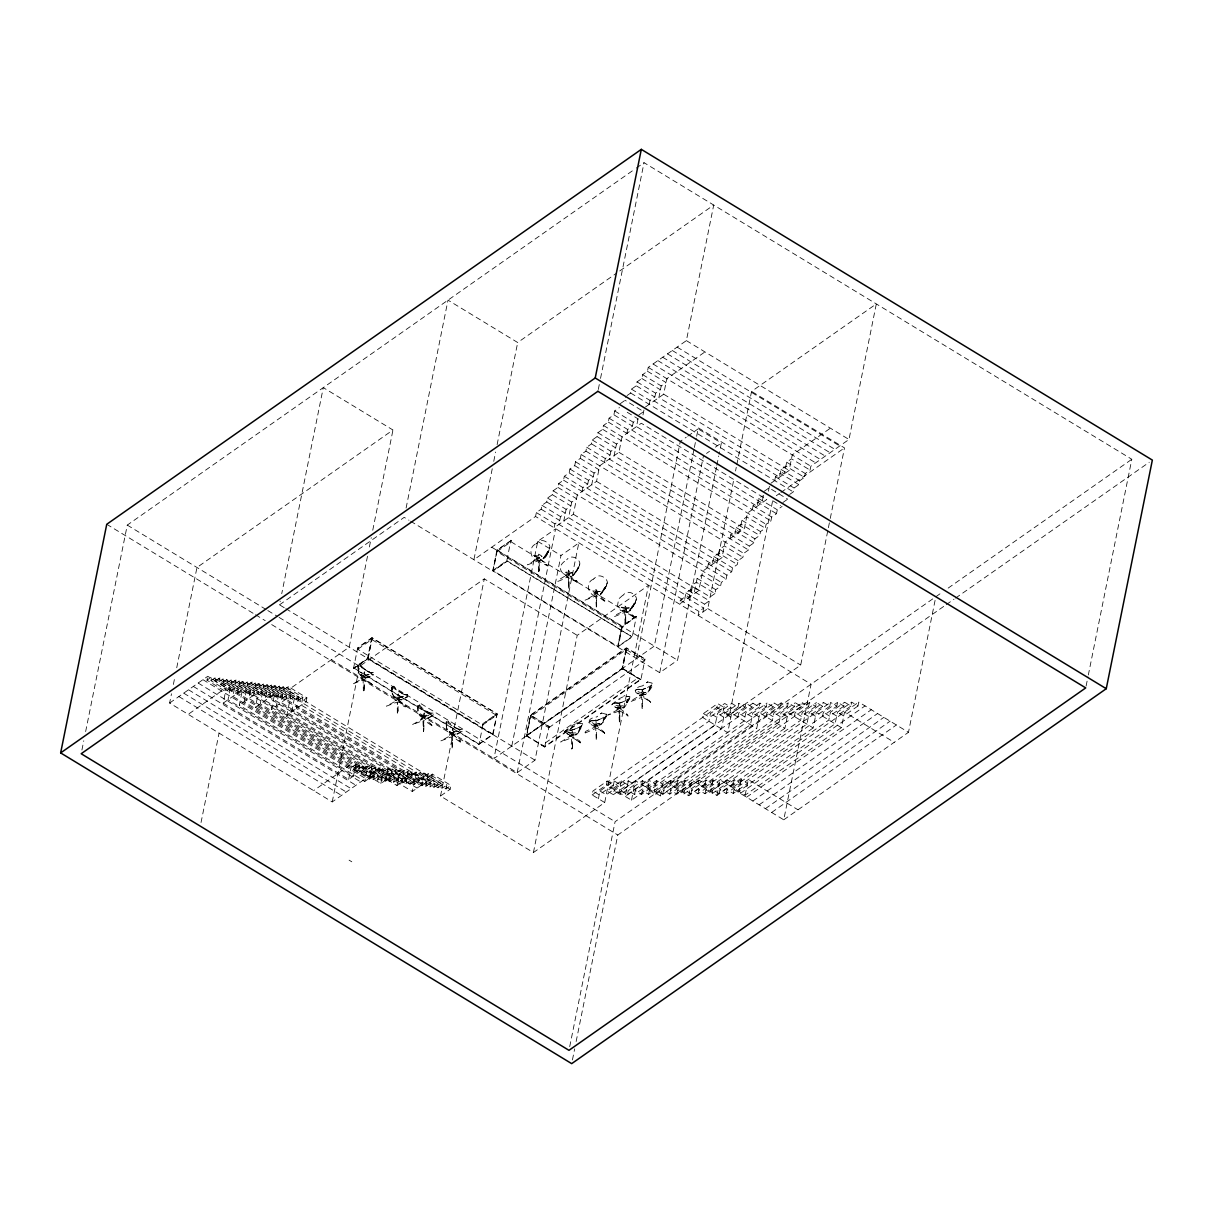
<?xml version="1.0" encoding="UTF-8"?>
<svg xmlns="http://www.w3.org/2000/svg" width="1213" height="1213" viewBox="0 0 1213 1213"><rect width="100%" height="100%" fill="white"/><g stroke="black" fill="none" stroke-linecap="round" stroke-linejoin="round"><path stroke-width="0.75" stroke-dasharray="5 3.75" d="M371.769 684.42C374.605 685.527 363.354 678.507 364.127 676.505M632.185 615.992L633.868 617.675M358.047 667.317C356.774 661.782 368.267 672.684 368.07 671.32M395.302 697.809L392.436 694.079L391.875 687.21L392.011 689.409M446.323 724.191L446.778 722.311M575.72 732.91L572.87 732.97L571.52 729.377M599.935 723.555L595.992 724.222L596.644 725.359L597.312 724.237L597.054 725.601L592.005 722.554L596.235 723.418L595.871 719.825L597.145 723.403L599.95 723.524M623.133 705.799L620.283 705.921L619.024 702.342L619.403 705.966L615.173 705.193L620.237 708.089L620.237 707.058L623.118 705.996M642.253 694.549C642.511 696.019 626.939 688.62 641.207 689.591A4.958 4.443 63.6 0 0 641.753 689.575C641.101 685.512 644.846 697.157 638.038 691.258M572.627 572.581L569.473 572.233L568.639 570.11M600.541 730.378L596.614 728.027L596.402 739.475M619.737 710.53L619.707 721.75M647.484 687.498L652.109 684.769L647.712 692.547L645.195 694.336L643.011 694.17L642.845 695.686L650.881 702.175L642.556 696.914L642.465 708.225M539.239 560.209L539.224 570.944M596.66 595.492L596.614 606.545M596.083 720.386L595.962 720.598A4.958 4.443 63.6 0 1 595.234 720.704M358.184 665.937L357.911 665.118L358.093 670.349C358.699 676.384 365.78 680.205 370.435 676.263C374.392 674.883 362.323 679.538 364.461 676.49M391.86 687.68L391.981 688.832M446.369 727.012L446.202 721.978L446.475 722.812M572.415 748.148L572.309 742.523L572.415 747.587M364.203 690.152L364.127 684.526M452.494 747.026L452.404 741.401M571.687 734.487C576.054 731.985 567.411 737.883 575.72 733.031M643.117 694.17L643.269 693.139L645.816 692.547M391.844 687.271L391.966 688.135L391.905 687.21M446.172 722.038L446.278 722.918L446.293 722.099M626.348 610.291L626.333 608.426L629.168 608.016M452.767 734.562L460.303 740.43L460.424 742.129M604.681 733.607C605.56 731.833 594.415 725.344 596.781 724.828M643.042 693.957L641.601 693.017L643.299 693.23L642.39 694.245L641.995 693.048L638.023 691.622M365.098 677.021L365.037 675.838L369.237 674.671M399.411 699.022L399.001 697.915L395.165 696.899L397.788 697.02L398.152 694.154M538.557 554.432C537.586 553.007 543.424 557.161 541.938 556.509C533.811 557.662 548.261 563.545 547.457 565.849M569.685 574.871C568.457 577.161 580.269 581.254 576.797 582.392M567.775 732.227L572.688 734.669M567.82 731.909L571.99 732.879L571.368 729.407M420.835 715.367L424.08 717.08M449.462 731.606L453.677 733.986M420.881 715.276L423.292 715.731L424.262 712.744M600.086 591.428L596.311 592.08L597.114 593.9M629.198 607.834L626.56 607.819L624.968 605.969M452.98 728.877L452.889 730.332C452.494 724.51 453.056 735.154 449.523 731.515M539.163 560.512C530.733 561.437 527.367 547.245 535.979 543.864M604.256 588.548C601.405 592.49 599.374 596.25 603.756 589.761C607.531 583.286 602.634 594.173 599.086 595.765C590.488 599.086 583.028 583.605 593.4 579.162M622.997 595.174A4.958 1.274 -37.6 0 1 622.527 595.492L618.66 598.949L617.417 606.333L620.601 610.442L625.711 612.08L625.574 623.482M431.964 725.783C433.632 725.723 422.185 717.095 423.382 717.019C424.398 719.976 432.101 716.049 432.495 715.655M549.292 549.11C552.612 544.971 542.166 536.025 536.737 543.333M579.253 565.546C582.558 560.694 571.626 552.825 566.714 559.769M604.923 600.935C600.981 598.358 595.886 590.776 595.962 593.036M606.773 584.241C610.063 580.375 599.465 571.308 594.173 578.616M635.824 600.829C639.13 595.992 628.213 588.108 623.285 595.052M534.721 555.569C542.908 560.285 537.632 554.584 539.8 558.571M568.852 574.431C568.942 573.476 571.717 575.887 564.697 572.066M595.947 592.535L596.265 592.065M622.496 610.988C625.317 610.109 625.635 608.183 626.211 609.214M549.565 547.594L549.368 548.761M579.541 564.045L579.344 565.197M607 582.892L606.803 584.044M636.112 599.313L635.915 600.48M431.403 725.329L423.837 720.204L423.473 731.682L422.958 720.598L412.177 724.752L422.351 719.097L423.883 717.141M460.061 741.977L452.449 736.427L452.494 746.45M577.373 582.24C571.566 579.42 550.459 570.656 565.955 560.315A4.958 1.274 -37.6 0 0 566.426 559.89M604.62 601.269L596.614 595.659M628.031 715.988L626.196 714.427M569.716 736.215L570.504 736.427M571.899 748.967L572.415 748.178M585.136 732.849L585.894 731.227L596.19 726.496L593.703 725.753L593.339 726.921L594.249 726.011L595.568 727.466L595.901 725.116L597.069 725.389M596.235 739.445L595.735 728.422L585.621 732.834M616.735 709.469C622.921 708.968 615.067 706.694 617.083 709.529M639.645 695.549L640.722 695.777M639.342 695.868C648.819 693.108 631.639 698.354 631.321 701.721M361.413 678.628C364.946 677.961 361.095 677.172 360.943 678.476M364.203 690.182L363.369 690.864L363.112 679.871L352.528 684.071L362.702 678.476L363.642 675.717L364.158 676.839M395.544 700.583C398.971 699.643 394.21 700.204 395.059 700.583M420.82 719.233C423.398 719.112 422.397 717.383 420.956 719.157M536.662 559.163L536.859 558.359L537.359 559.223M538.36 571.505L539.224 570.974M566.638 575.599L566.471 574.462L568.745 575.28L568.139 576.251L566.153 575.841M568.533 588.169L568.291 577.206L567.335 577.054M594.097 594.446C599.131 594.431 593.551 591.55 593.809 594.218M622.542 610.927L623.406 610.078L624.695 611.534L624.938 610.457L615.021 615.279L614.112 616.735L624.68 612.383L625.044 622.33M625.12 623.437L625.726 622.982M580.648 742.947C580.663 739.066 571.55 738.99 572.809 735.002M397.667 713.047C395.559 690.273 402.716 710.181 406.431 706.33C398.182 702.115 397.834 697.111 397.637 699.006M449.598 735.427L449.765 734.092L452.04 734.911L451.433 735.882L449.75 735.154M453.222 734.032L451.933 732.576L457.544 731.5M625.044 622.33L625.044 623.497M572.202 734.82L560.709 742.038L571.293 737.883L571.687 748.982M596.887 725.313L596.083 725.329L596.72 724.798M618.903 711.106L608.122 715.003L618.281 709.438L619.055 707.634L620.95 708.271L623.998 707.012L628 699.992M364.628 676.884L361.671 675.959L358.866 672.806M363.642 676.733L364.143 676.141L361.171 674.701L363.627 675.11L364.173 672.078M397.333 712.941L397.273 702.054L386.492 706.148L396.666 700.553L397.879 698.4M423.094 717.459L423.868 717.869M452.1 747.936L451.585 736.837L440.819 740.885L451.009 735.351L452.085 733.213L453.116 733.82M538.39 571.55L538.314 560.77L527.549 564.818L538.936 557.889M538.89 557.116L538.708 557.904M569.64 573.931L569.443 574.143M596.296 607.076L595.75 596.053L584.969 600.208L595.143 594.552L597.221 592.005L596.766 593.475M595.977 592.672L597.084 592.641M625.468 609.608L625.59 608.577L626.287 610.321M625.878 609.745L625.302 608.911L625.878 609.912M539.618 558.617L539.664 557.783M574.719 729.256L571.55 730.181A4.958 4.443 63.6 0 1 570.989 730.256C568.518 728.588 562.241 731.818 566.259 732.94M642.026 708.392L641.707 697.323L631.2 701.372M81.923 750.028L83.773 740.809M85.638 731.591L127.274 525.093L634.763 169.168M169.623 703.04L207.757 676.293L370.359 775.168L332.226 801.914L169.623 703.04L171.488 693.76M173.368 684.466L174.869 677.051M176.734 667.756L196.961 567.472L392.967 430.009L323.28 387.629L281.734 593.688M206.968 680.19L211.79 676.809L230.364 688.105L225.557 691.486L206.968 680.19L207.757 676.293M211.001 680.69L215.808 677.324L234.397 688.62L229.591 692.001L211.001 680.69L211.79 676.809M215.035 681.206L219.841 677.84L238.415 689.136L233.609 692.502L215.035 681.206L215.808 677.324M219.053 681.721L223.874 678.34L386.462 777.215L381.655 780.581L219.053 681.721L219.841 677.84M223.086 682.237L227.892 678.855L246.482 690.152L241.66 693.533L223.086 682.237L223.874 678.34M227.104 682.752L231.926 679.371L250.5 690.667L245.693 694.048L227.104 682.752L227.892 678.855M223.207 703.146L242.448 689.651L239.31 705.193L364.749 781.46L367.888 765.919L348.647 779.413L223.207 703.146L226.346 687.604L188.212 714.336M201.04 822.505L219.068 733.107M231.137 683.253L235.944 679.886L254.533 691.183L249.726 694.564L231.137 683.253L231.926 679.371M230.364 688.105L228.014 699.765L353.453 776.032L355.803 764.372L374.392 775.683L373.604 779.565L355.015 768.269L359.836 764.887L378.411 776.184L377.637 780.08L359.048 768.784L363.855 765.403L363.081 769.285M533.417 852.542L577.206 635.354L648.485 585.363L604.696 802.551L533.417 852.542L440.501 796.046L450.114 789.299L450.902 785.418L432.328 774.106L431.54 778.003L412.299 791.498L235.17 683.768L235.944 679.886M234.397 688.62L232.835 696.398L358.26 772.666L359.836 764.887M239.188 684.284L244.01 680.902L262.584 692.214L257.778 695.58L239.188 684.284L239.977 680.402L417.105 788.116L420.244 772.575L438.818 783.871L438.045 787.768L419.455 776.456L424.262 773.09L442.851 784.386L438.045 787.768M237.642 693.017L238.415 689.136M243.222 684.799L248.028 681.418L266.617 692.714L261.811 696.095L243.222 684.799L244.01 680.902M247.255 685.315L252.061 681.933L270.635 693.23L265.829 696.611L247.255 685.315L248.028 681.418M246.482 690.152L244.131 701.811L369.556 778.094L371.906 766.434L390.495 777.73L389.707 781.612L371.133 770.316L375.939 766.934L394.528 778.246L393.74 782.127L375.151 770.831L379.972 767.45L398.546 778.746L397.773 782.643L402.58 779.262L401.791 783.143L383.217 771.847L388.024 768.481L406.613 779.777L405.824 783.659L387.235 772.363L392.057 768.981L410.631 780.293L409.842 784.174L391.268 772.878L396.075 769.497L414.664 780.793L413.876 784.69L251.273 685.815L252.061 681.933M250.5 690.667L248.938 698.445L374.377 774.713L375.939 766.934M255.306 686.331L260.113 682.964L278.702 694.261L273.88 697.627L255.306 686.331L256.079 682.449L418.682 781.308L413.876 784.69M253.744 695.064L254.533 691.183M259.324 686.846L264.146 683.465L282.72 694.776L277.913 698.142L259.324 686.846L260.113 682.964M255.427 707.24L274.669 693.745L271.53 709.287L396.969 785.554L400.108 770.012L380.867 783.507L255.427 707.24L258.566 691.698L239.31 705.193M284.236 607.713L279.49 604.817L280.233 601.102M263.357 687.362L268.164 683.98L286.753 695.276L281.932 698.658L263.357 687.362L264.146 683.465M262.584 692.214L260.234 703.874L385.673 780.141L388.024 768.481M411.404 775.441L267.376 687.877L268.164 683.98M266.617 692.714L265.041 700.492L390.48 776.76L392.057 768.981M271.409 688.378L276.215 685.011L294.804 696.307L289.998 699.689L271.409 688.378L272.197 684.496L416.211 772.059L412.299 791.498M269.862 697.126L270.635 693.23M275.442 688.893L280.248 685.527L298.838 696.823L294.016 700.189L275.442 688.893L276.215 685.011M279.46 689.409L284.282 686.027L302.856 697.339L298.049 700.705L279.46 689.409L280.248 685.527M278.702 694.261L276.337 705.921L401.776 782.188L404.126 770.528L422.715 781.824L417.909 785.205L399.32 773.894L404.126 770.528M283.493 689.924L288.3 686.543L306.889 697.839L302.082 701.22L283.493 689.924L284.282 686.027M282.72 694.776L281.158 702.539L406.598 778.807L408.159 771.043L426.733 782.34L425.96 786.221L407.371 774.925L412.177 771.559L430.767 782.855L429.933 786.964L411.359 775.668L412.177 771.559M450.114 789.299L287.526 690.44L288.3 686.543M285.965 699.173L286.753 695.276M291.666 711.849L294.804 696.307M298.838 696.823L296.488 708.483L421.912 784.75M302.856 697.339L301.294 705.102L426.733 781.369L428.295 773.606L446.884 784.902L445.307 792.68M306.889 697.839L306.101 701.736L286.859 715.23L290.771 695.792L271.53 709.287M367.509 556.236L349.177 647.196L287.526 690.44M369.389 546.957L371.254 537.662M372.755 530.248L392.967 430.009M497.118 714.139L483.138 723.949L478.999 744.418L353.574 668.151L357.699 647.681L371.678 637.871L497.118 714.139L492.994 734.608L478.862 744.357M357.774 649.273L371.754 639.463L496.496 715.306L482.501 725.116L357.774 649.273L358.047 647.894L372.3 637.902L497.042 713.744L492.569 734.729L367.842 658.886L354.181 668.166L478.923 744.009M332.226 801.914L359.564 666.331L484.29 578.859L577.206 635.354M371.678 637.871L367.554 658.341L353.574 668.151M367.842 658.886L372.027 638.083M353.923 668.363L368.176 658.356L372.3 637.902M348.647 779.413L351.77 763.872L313.636 790.618M406.097 508.05L448.006 300.142L517.693 342.521L616.477 273.243M355.803 764.372L350.997 767.753L369.571 779.049L370.359 775.168M379.184 771.332L379.972 767.45M380.867 783.507L383.99 767.965L364.749 781.46M381.655 780.581L382.444 776.699L377.637 780.08M371.906 766.434L367.099 769.8L385.689 781.096L386.462 777.215M395.286 773.394L396.075 769.497M408.159 771.043L403.353 774.41L421.927 785.706L424.262 773.09M492.251 468.749L473.904 559.709L535.555 516.465L536.343 512.583L541.15 509.202L541.938 505.321L546.745 501.955L547.533 498.058L552.34 494.692L553.128 490.795L557.935 487.429L558.723 483.547L563.529 480.166L564.318 476.284L569.124 472.903L569.913 469.022L574.719 465.64L575.508 461.759L580.314 458.378L581.103 454.496L585.909 451.13L586.698 447.233L591.504 443.867L592.293 439.97L597.099 436.604L597.888 432.707L602.694 429.341L603.483 425.46L608.289 422.079L609.078 418.197L613.884 414.816L614.673 410.934L619.479 407.553M493.752 461.319L495.617 452.04M497.118 444.625L517.693 342.521M420.244 772.575L415.422 775.956L434.011 787.252L434.754 783.598L416.165 772.287L411.359 775.668M440.501 796.046L484.29 578.859M636.37 616.477L622.39 626.287L618.266 646.741L492.827 570.474L496.951 550.02L511.295 540.422L511.007 541.786L497.027 551.597L621.769 627.439L636.37 616.477L632.246 636.931L617.842 646.878L622.042 626.075M716.489 467.141L677.551 660.206L659.736 672.699L492.903 570.883L497.027 550.414L511.295 540.422M497.3 550.232L493.1 571.035L507.095 561.225L492.903 570.883M492.827 570.474L506.807 560.664L510.946 540.21M482.501 725.116L482.789 723.736L497.042 713.744M511.78 746.056L555.569 528.868L537.753 541.362L493.949 758.55L622.572 668.803M541.15 509.202L559.739 520.513L554.932 523.88L554.144 527.776L573.385 514.267L577.312 494.843L596.553 481.349L599.692 465.792L618.933 452.297L622.057 436.756L641.313 423.261L766.737 499.529L747.496 513.023L744.357 528.565L725.116 542.059L721.993 557.616L702.736 571.111L698.824 590.534L679.583 604.044L680.357 600.147L685.178 596.781L703.752 608.077L698.946 611.443L698.157 615.34L707.786 608.592L734.032 478.422M546.745 501.955L565.334 513.251L560.527 516.617L558.95 524.395L684.39 600.662L685.952 592.884L690.773 589.518L709.347 600.814L704.541 604.195L702.979 611.959M552.34 494.692L570.929 505.988L566.122 509.354L563.772 521.014L689.196 597.296L691.546 585.636L696.368 582.255L714.942 593.551L715.731 589.67L720.537 586.288L721.326 582.407L726.132 579.026L726.921 575.144L731.727 571.778L732.516 567.881L737.322 564.515L738.111 560.618L742.917 557.252L743.705 553.371L748.512 549.989L749.3 546.108L754.107 542.727L754.895 538.845L759.702 535.464L760.49 531.582L765.297 528.201L766.085 524.319L770.892 520.953L771.68 517.056L776.487 513.69L777.275 509.794L782.082 506.428M517.178 772.681L560.982 555.493L578.798 542.984L535.009 760.187L517.178 772.681L331.361 659.69M557.935 487.429L576.524 498.725L571.717 502.106L568.579 517.648L694.018 593.915L697.141 578.374L701.963 574.992L720.537 586.288M544.955 746.829L526.366 735.533L530.49 715.064L626.181 647.954L645.028 659.068L626.803 647.985L530.566 715.473L526.442 735.927L544.682 747.011L640.904 679.538L645.028 659.068M572.566 572.809C565.228 574.598 546.062 588.002 567.366 577.039M526.639 736.079L530.839 715.276M598.297 389.449L600.147 380.245M600.526 378.395L644.027 162.678L1131.82 459.272L1088.334 674.989M582.119 491.462L582.907 487.581L587.714 484.199L569.124 472.903M568.639 574.128L568.579 573.052M574.719 465.64L593.309 476.936L588.502 480.318L586.925 488.096L712.365 564.363L713.926 556.585L718.748 553.219L737.322 564.515M580.314 458.378L598.904 469.689L594.097 473.055L591.732 484.715L717.171 560.982L719.521 549.322L724.343 545.956L742.917 557.252M544.682 747.011L549.08 726.375L530.49 715.064M644.77 659.25L644.482 660.63L626.257 649.546L530.566 716.656L548.792 727.739L549.08 726.375M604.499 462.426L605.287 458.529L610.094 455.163L591.504 443.867M597.099 436.604L615.688 447.9L610.882 451.281L609.305 459.045L734.744 535.312L736.306 527.549L741.128 524.168L759.702 535.464M620.268 403.671L625.074 400.29L625.863 396.408M602.694 429.341L621.283 440.637L616.477 444.019L614.112 455.679L739.551 531.946L741.901 520.286L746.723 516.905L765.297 528.201M627.06 395.559L630.669 393.042L631.457 389.146L636.264 385.779L637.052 381.883L641.859 378.517L642.647 374.635L647.454 371.254L648.242 367.372L686.376 340.626L713.714 205.058L618.024 272.167M626.878 433.375L627.652 429.493L632.473 426.112L613.884 414.816M570.459 736.397C573.613 737.64 568.973 733.365 569.337 736.518M627.227 412.268L638.068 418.864L633.247 422.23L631.685 430.009L757.124 506.276L758.686 498.498L762.295 495.965M638.068 418.864L636.491 426.627L761.931 502.895L763.508 495.131M642.981 414.922L644.437 407.704L663.693 394.21L666.816 378.668L704.95 351.922M580.178 742.705L576.266 739.93M649.258 404.338L650.032 400.442L654.853 397.076L636.264 385.779M641.859 378.517L660.448 389.813L655.626 393.194L654.065 400.957L779.504 477.225L781.066 469.461L785.872 466.08L804.462 477.376L805.25 473.495L810.057 470.113L810.845 466.232L848.979 439.485L876.317 303.917L751.575 391.405L736.64 465.458M647.454 371.254L666.043 382.55L661.221 385.931L658.871 397.591L784.311 473.858L786.661 462.198L791.467 458.817L810.057 470.113M626.181 609.563C624.862 613.657 634.414 613.384 633.959 617.599M604.696 802.551L592.141 794.924L592.93 791.043L607.182 781.036L613.46 784.856L599.207 794.849L592.93 791.043M526.366 735.533L622.057 668.424L626.181 647.954M626.53 648.167L622.33 668.97L640.282 679.507L544.607 746.617L541.877 745.343L637.568 678.234M526.442 735.927L622.648 668.454L626.803 647.985M598.418 798.745L599.98 790.967L614.248 780.975L620.51 784.781L606.257 794.773L599.98 790.967M607.182 781.036L606.409 784.932L631.488 800.186L744.176 720.886L745.737 713.123L759.99 703.115L766.267 706.936L767.056 703.04L773.318 706.861L774.106 702.979L780.384 706.785L781.157 702.903L787.434 706.709L788.223 702.827L794.485 706.648L795.273 702.752L801.55 706.572L802.324 702.676L808.601 706.497L809.389 702.615L815.652 706.421L816.44 702.539L822.717 706.345L823.491 702.463L829.768 706.269L830.556 702.388L836.818 706.209L837.607 702.312L843.884 706.133L844.657 702.236L850.935 706.057L851.723 702.175L857.985 705.981L858.774 702.1L908.476 732.318L935.814 596.751L941.985 592.414M636.507 658.583L680.296 441.38L686.24 437.226M614.248 780.975L612.671 788.738L708.892 721.25L710.469 713.487L724.722 703.479L730.984 707.3L716.731 717.292L710.469 713.487M613.308 794.712L627.561 784.705L621.299 780.899L607.046 790.891L613.308 794.712L614.096 790.815L628.349 780.823L634.626 784.629L620.374 794.636L614.096 790.815M621.299 780.899L618.948 792.559L715.17 725.071L717.52 713.411L731.773 703.419L738.05 707.224L738.823 703.343L745.1 707.149L745.889 703.267L752.151 707.073L752.939 703.191L759.217 707.012L759.99 703.115M620.374 794.636L621.147 790.755L745.889 703.267M569.716 1046.637L615.082 821.701L932.736 598.904M694.003 449.31L654.323 646.074L622.239 668.59M694.382 447.445L696.247 438.166M696.626 436.316L698.127 428.886L721.356 443.018L719.097 454.147M628.349 780.823L625.211 796.365L721.447 728.877L724.57 713.335L738.823 703.343M572.43 1059.95L574.659 1048.881M576.145 1041.512L617.781 835.014L944.715 605.712M621.147 790.755L627.424 794.56L628.213 790.679L642.465 780.672L648.728 784.493L634.475 794.485L628.213 790.679M631.488 800.186L635.4 780.747L660.494 796.001L756.715 728.513L759.854 712.971L784.932 728.225L788.071 712.683L813.165 727.936L816.288 712.38L841.382 727.633L844.521 712.092L894.224 742.326M634.475 794.485L635.263 790.603L649.516 780.611L655.793 784.417L641.541 794.409L635.263 790.603M659.736 672.699L703.525 455.512M641.677 784.568L642.465 780.672M641.541 794.409L642.314 790.527L656.567 780.535L662.844 784.341L648.591 794.348L642.314 790.527M647.954 788.374L649.516 780.611M648.591 794.348L649.38 790.451L774.106 702.979M716.853 465.292L718.733 456.012M656.567 780.535L654.216 792.195L750.438 724.707L752.803 713.047L767.056 703.04M649.38 790.451L655.642 794.272L656.43 790.376L670.683 780.384L676.96 784.205L662.707 794.197L656.43 790.376M660.494 796.001L663.632 780.459L688.711 795.713L784.932 728.225M707.558 567.729L708.331 563.848L713.153 560.467L731.727 571.778M662.707 794.197L663.481 790.315L677.733 780.308L684.011 784.129L669.758 794.121L663.481 790.315M669.894 784.265L670.683 780.384M669.758 794.121L670.546 790.239L684.799 780.232L691.061 784.053L676.809 794.045L670.546 790.239M735.518 471.023L736.276 467.308M677.733 780.308L676.172 788.086L772.393 720.598L773.955 712.819L788.223 702.827M676.809 794.045L677.597 790.163L802.324 702.676M729.938 538.693L730.711 534.797L735.533 531.43L754.107 542.727M684.799 780.232L682.449 791.892L778.67 724.419L781.02 712.759L795.273 702.752M677.597 790.163L683.874 793.969L684.648 790.088L698.9 780.095L705.178 783.901L690.925 793.909L684.648 790.088M703.404 713.562L709.681 717.368L723.934 707.376L717.656 703.555L703.404 713.562L702.63 717.444L727.709 732.697L731.636 713.259L756.715 728.513M688.711 795.713L691.85 780.171L716.944 795.425L813.165 727.936M690.925 793.909L691.713 790.012L705.966 780.02L712.228 783.825L697.975 793.833L691.713 790.012M752.318 509.642L753.091 505.76L757.913 502.379L776.487 513.69M698.127 783.977L698.9 780.095M697.975 793.833L698.764 789.936L713.017 779.944L719.294 783.765L705.041 793.757L698.764 789.936M592.141 794.924L716.883 707.452L717.656 703.555M705.966 780.02L704.389 787.798L800.61 720.31L802.187 712.531L816.44 702.539M705.041 793.757L705.814 789.875L830.556 702.388M723.145 711.258L724.722 703.479M768.42 491.189L769.876 483.972L789.117 470.477L792.256 454.936L830.389 428.189M713.017 779.944L710.666 791.604L806.888 724.116L809.238 712.456L823.491 702.463M774.682 480.606L775.471 476.724L780.277 473.343L798.867 484.639L799.655 480.757L804.462 477.376M705.814 789.875L712.092 793.681L712.88 789.799L727.133 779.792L733.395 783.613L719.142 793.605L712.88 789.799M716.883 707.452L729.422 715.079L772.848 499.741M716.944 795.425L720.067 779.868L745.161 795.121L841.382 727.633M719.142 793.605L719.931 789.724L734.183 779.732L740.461 783.537L726.193 793.545L719.931 789.724M737.898 717.08L738.687 713.199L752.939 703.191M726.344 783.689L727.133 779.792M726.193 793.545L726.981 789.648L741.234 779.656L747.511 783.462L733.259 793.469L726.981 789.648M782.87 502.531L787.677 499.165L788.465 495.283M734.183 779.732L732.622 787.495L828.843 720.006L830.405 712.243L844.657 702.236M789.663 494.434L793.272 491.902L794.06 488.02L798.867 484.639M733.259 793.469L734.032 789.572L858.774 702.1M741.234 779.656L738.884 791.316L835.105 723.827L837.455 712.167L851.723 702.175M745.161 795.121L748.3 779.58L798.002 809.799M766.116 716.792L766.904 712.895L781.157 702.903M729.422 715.079L800.701 665.088L828.024 529.565M828.403 527.716L829.889 520.286M830.268 518.436L844.491 447.9L751.575 391.405M794.348 716.489L795.121 712.607L809.389 702.615M734.032 789.572L783.75 819.806L811.088 684.223L535.555 516.465M822.566 716.201L823.354 712.319L837.607 702.312M1086.105 686.058L1087.955 676.839M619.024 707.74L619.176 706.648L620.025 707.922M642.481 694.23L642.632 693.684M428.811 715.367L424.808 716.458L424.868 717.277M453.101 733.744L453.723 732.637L452.995 733.547M619.782 707.71L620.48 706.845L620.086 707.543M619.691 710.818L627.121 715.033L626.226 714.442M398.743 699.022L397.94 698.385M370.208 672.427L370.314 672.457A4.958 3.351 -70.9 0 0 370.769 672.578C373.104 679.053 376.637 671.062 370.769 672.563C364.688 671.668 361.58 663.981 358.153 665.042M458.499 729.301L458.605 729.331A4.958 3.351 -70.9 0 0 459.045 729.453C461.365 735.017 464.685 728.968 459.833 729.422C455.436 727.83 450.933 725.222 446.96 722.478M364.704 676.672L364.143 676.141M424.353 717.292L425.081 716.398L424.095 716.853M585.091 732.106L585.424 732.819M407.75 696.474L407.538 694.594L404.733 694.655A4.958 3.351 -70.9 0 1 404.323 694.579L403.52 694.276L407.659 696.702M429.857 713.047C430.585 717.565 438.227 713.669 430.418 713.199A4.958 3.351 -70.9 0 1 430.009 713.123L418.227 706.148M579.996 727.952L580.345 726.996L578.662 731.105L580.33 727.027C579.42 734.441 572.066 738.035 566.547 733.077M596.978 725.617L601.436 723.979L604.559 717.505L603.346 720.674M649.971 687.892L650.517 686.422L649.304 689.575M571.808 730.029L576.736 728.346M604.044 719.082L604.423 717.929L604.135 718.657M626.681 702.721L627.697 700.022L626.075 704.071L626.499 703.237M627.424 700.826L627.728 699.977L627.166 701.508M650.107 687.574L650.547 686.376L649.046 690.167M549.049 549.974L548.746 550.884A4.958 2.411 -81.9 0 1 548.503 551.551L547.457 553.34M580.33 727.027L579.89 728.225M604.317 718.248L604.605 717.444M578.783 567.184L578.889 566.759M606.364 585.652L606.606 584.848L606.121 586.319A4.958 2.411 -81.9 0 1 605.924 586.849L600.45 594.158L605.272 586.819M635.339 602.452L635.688 601.36L635.233 602.755A4.958 2.411 -81.9 0 1 635.036 603.27M645.923 692.426L643.33 692.502L642.041 689.439M403.232 696.656L397.515 698.506M650.213 687.301L650.562 686.346M579.026 566.471L578.662 567.472A4.958 2.411 -81.9 0 1 578.465 568.002L575.144 573.279C568.275 580.663 568.033 573.688 568.836 588.229M548.685 551.036L547.745 552.81M578.662 567.472L576.721 570.898M606.06 586.486L604.18 589.745M635.233 602.755L633.292 606.227M543.591 558.253L543.03 558.859L547.897 551.43L543.485 558.42L546.517 554.811M573.552 574.689L572.991 575.311L578.146 567.911L577.418 569.731M604.908 587.577L604.559 588.093M571.869 734.517L572.233 734.199M634.384 603.255L629.562 610.579L634.429 603.149M547.26 552.931L547.624 552.006L546.805 553.31M577.494 568.654L577.236 569.367L577.919 567.775M634.096 603.922L633.808 604.65L634.065 603.938M398.198 698.415L397.758 698.703M423.959 717.853L425.005 717.368M569.488 573.931L568.867 573.249M606.697 714.23L607.152 715.154L602.952 722.372M629.699 698.385L626.105 704.889M578.692 731.924L582.907 724.722L582.437 723.782M605.272 717.262L606.015 716.428L605.242 717.414M628.88 699.264L628.395 699.931M579.844 728.543L581.967 725.313L581.254 726.117M544.031 557.844L547.897 552.067C545.031 564.94 530.354 556.797 547.412 565.834M547.472 552.825L548.018 551.794M605.454 587.092L604.953 588.169L605.545 586.865M633.11 616.598L625.514 612.413L629.881 610.927L634.657 603.301L630.108 610.124L633.838 605.257M547.715 552.461L548.17 551.475M578.04 568.124L573.537 574.841L574.249 573.916M634.611 603.407L634.263 604.18L634.717 603.195M578.101 568.018L577.813 568.7M603.073 721.265L606.182 715.806L601.527 718.596M635.006 603.21L634.278 604.529M628.44 699.78L628.789 699.385M534.736 555.63L538.845 555.857L538.542 554.402M536.601 559.238C534.251 557.464 541.059 559.375 537.314 559.193M576.539 571.293L575.235 573.158M642.374 685.921C631.746 687.65 633.383 695.731 645.271 694.624C648.258 692.957 655.93 682.737 651.32 683.01M363.551 676.429L364.931 677.172M423.201 717.05L424.065 716.853M451.843 733.304C450.63 736.2 462.259 732.152 459.848 732.531L460.44 732.258C455.694 736.898 446.672 734.108 446.384 727.209L448.416 731.469L451.827 733.789M595.977 589.715L596.265 591.14L592.156 590.913L596.038 591.899M546.745 554.508L547.836 552.203L545.259 556.706M578.904 731.591C575.887 738.687 567.729 734.638 564.06 731.985C568.958 727.921 575.25 721.796 580.572 723.524A4.958 1.82 50.8 0 0 580.891 723.57M603.149 722.038C596.144 732.531 579.769 719.415 596.417 717.004M626.302 704.541C623.285 711.485 615.628 707.876 611.473 704.935C615.764 701.099 622.557 695.11 627.985 696.474M651.699 685.663C651.866 685.451 651.138 686.346 651.442 685.982M627.97 700.037L628.91 698.794M633.05 606.591L631.806 608.426M603.938 590.109L602.634 592.02M424.232 712.865L424.307 715.488L428.856 714.912M544.47 557.237L543.758 558.177L544.334 557.449M631.003 608.956L629.941 610.169L630.563 609.563M650.668 702.554L650.32 702.554M605.393 716.716L606.121 715.867L605.514 716.549M651.472 685.466L651.684 685.133M568.503 570.155L568.806 572.293L564.803 572.005M600.996 593.703L601.875 592.581M601.39 593.233L601.709 592.763M616.856 702.994C607.607 702.858 615.719 708.513 619.964 708.331M581.436 725.905L577.267 728.149M605.135 714.002A4.958 1.82 50.8 0 1 604.802 713.881L601.678 713.001L596.811 716.883M623.588 696.292L624.831 695.519M651.108 682.919A4.958 1.82 50.8 0 1 650.759 682.783L647.651 681.903L642.784 685.785M629.502 698.582L629.926 696.747M619.964 708.119C618.615 708.756 627.53 712.562 627.985 715.988M364.37 677.051L363.733 677.006M451.797 733.486L452.752 733.607M451.736 733.713L452.661 733.653M565.834 730.62L567.077 729.953M590.094 721.068L595.962 720.598M613.247 703.585L614.491 702.903M636.052 689.97L637.295 689.302M576.236 723.327L577.418 722.554M600.496 713.775L601.678 713.001M646.453 682.676L647.651 681.903M392.117 687.119C395.226 684.268 396.378 693.123 399.517 691.728M628.592 698.946L624.665 701.114M636.309 168.091L644.027 162.678M279.49 604.817L404.217 517.345L408.978 520.225M235.17 683.768L239.977 680.402M251.273 685.815L256.079 682.449M638.842 414.967L643.663 411.601L625.074 400.29M267.376 687.877L272.197 684.496M687.726 436.18L698.127 428.886M706.497 453.435L709.469 451.342M715.412 447.172L721.356 443.018M764.281 491.235L769.087 487.869L787.677 499.165M369.571 779.049L374.392 775.683M776.32 495.708L779.413 493.539M780.96 492.448L844.491 447.9M373.604 779.565L378.411 776.184M385.689 781.096L390.495 777.73M389.707 781.612L394.528 778.246M393.74 782.127L398.546 778.746M636.021 616.265L621.769 626.257L617.644 646.726L631.897 636.719L507.095 561.225M396.969 785.554L416.211 772.059M401.791 783.143L406.613 779.777M405.824 783.659L410.631 780.293M409.842 784.174L414.664 780.793M428.295 773.606L423.489 776.972L442.063 788.268L446.884 784.902M432.328 774.106L427.507 777.488L446.096 788.784L450.902 785.418M478.665 744.206L492.918 734.199L368.176 658.356M421.927 785.706L426.733 782.34M425.96 786.221L430.767 782.855M429.933 786.964L434.754 783.598M434.011 787.252L438.818 783.871M714.942 593.551L710.136 596.932L691.546 585.636M548.792 727.739L644.482 660.63M738.05 707.224L723.797 717.217L717.52 713.411M745.1 707.149L730.848 717.156L724.57 713.335M627.424 794.56L752.151 707.073M759.217 707.012L744.964 717.004L738.687 713.199M766.267 706.936L752.015 716.928L745.737 713.123M773.318 706.861L759.065 716.853L752.803 713.047M948.172 588.093L1131.82 459.272M655.642 794.272L780.384 706.785M787.434 706.709L773.181 716.716L766.904 712.895M794.485 706.648L780.232 716.64L773.955 712.819M946.276 604.62L954.025 599.192M955.571 598.1L1149.257 462.259M801.55 706.572L787.282 716.565L781.02 712.759M683.874 793.969L808.601 706.497M815.652 706.421L801.399 716.413L795.121 712.607M822.717 706.345L808.449 716.352L802.187 712.531M829.768 706.269L815.515 716.277L809.238 712.456M712.092 793.681L836.818 706.209M843.884 706.133L829.616 716.125L823.354 712.319M850.935 706.057L836.682 716.049L830.405 712.243M857.985 705.981L843.732 715.973L837.455 712.167M740.309 793.393L865.051 705.905M746.586 797.199L871.313 709.726M752.848 801.02L877.59 713.532M759.126 804.826L883.852 717.353M765.403 808.646L890.13 721.159M771.665 812.452L896.407 724.98M783.75 819.806L908.476 732.318M417.803 705.663C421.533 704.708 423.322 711.303 429.023 712.728M446.445 721.902C450.22 721.204 452.313 727.724 458.332 729.256M619.282 707.513L620.131 707.649M568.563 573.81L569.231 573.431M397.03 699.143L401.154 699.977L407.31 696.99L401.245 699.628L398.349 699.295M418.076 705.996L417.757 710.97C418.621 718.051 426.521 720.704 431.646 716.064M456.983 734.047L457.983 733.501M368.691 677.188L369.707 676.627M402.655 699.264L403.671 698.718M428.341 717.808L429.357 717.247M645.18 688.438L643.072 689.287L646.984 687.68M599.222 719.536L597.266 720.325M619.964 699.401L619.555 699.522M572.551 726.435L572.172 726.572M622.133 702.221L620.404 702.843M431.388 716.11L432.374 715.7M624.149 701.311L620.753 702.706M600.996 718.793L597.372 720.279M642.89 689.333L642.208 689.454M591.338 720.386L588.73 722.645L596.948 725.783M596.356 720.552L596.735 720.446M619.267 703.085L620.207 702.888L618.964 703.131A4.958 4.443 63.6 0 1 618.387 703.222L617.068 703.085M372.012 672.518L373.422 672.487M405.976 694.594L407.386 694.564M431.661 713.138L433.071 713.108M460.288 729.377L462.062 729.529M371.845 672.472L370.435 672.487M405.809 694.549L404.278 694.549M431.494 713.092L430.099 713.108M460.136 729.331L458.726 729.362M641.768 689.53L637.659 689.211M618.964 703.131L614.855 702.827M571.55 730.181L569.746 730.09M591.701 720.31L593.703 720.477M567.411 729.908L569.458 730.044M619.373 721.932L618.857 711M629.668 696.732L628.501 696.626M606.53 714.214L605.439 714.123M582.27 723.782L581.179 723.676M595.265 720.658L593.915 720.567M625.878 609.062L621.359 607.47M369.207 674.292L365.098 675.034L364.688 671.577M457.498 731.166L453.389 731.909L452.874 729.104M404.111 694.503L400.017 692.001M423.125 717.505L418.303 713.108L417.818 705.799M369.707 672.245L368.707 671.729M369.92 672.32L369.343 672.078M392.133 693.184L393.937 696.959L397.394 698.87M397.06 698.824L395.241 697.763M600.086 591.398L597.448 591.398L595.856 589.533M604.726 733.198L600.526 730.378M392.133 687.271L402.913 693.927M359.73 664.072L360.458 665.012M428.72 712.562L427.886 712.061M576.281 739.945L572.339 737.565L572.354 745.965M368.115 681.949L363.961 679.902L364.203 689.591M686.376 340.626L848.979 439.485M677.112 347.115L839.714 445.99M672.29 350.496L834.893 449.356M667.484 353.862L830.086 452.737M662.677 357.244L825.28 456.103M657.855 360.625L820.458 459.484M653.049 363.991L815.652 462.866M648.242 367.372L810.845 466.232M642.647 374.635L661.221 385.931M786.661 462.198L805.25 473.495M663.693 394.21L789.117 470.477M637.052 381.883L655.626 393.194M781.066 469.461L799.655 480.757M631.457 389.146L650.032 400.442M775.471 476.724L794.06 488.02M630.669 393.042L793.272 491.902M772.787 500.772L780.535 505.487M614.673 410.934L633.247 422.23M758.686 498.498L777.275 509.794M609.078 418.197L627.652 429.493M753.091 505.76L771.68 517.056M608.289 422.079L770.892 520.953M603.483 425.46L766.085 524.319M597.888 432.707L616.477 444.019M741.901 520.286L760.49 531.582M618.933 452.297L744.357 528.565M592.293 439.97L610.882 451.281M736.306 527.549L754.895 538.845M586.698 447.233L605.287 458.529M730.711 534.797L749.3 546.108M585.909 451.13L748.512 549.989M581.103 454.496L743.705 553.371M575.508 461.759L594.097 473.055M719.521 549.322L738.111 560.618M596.553 481.349L721.993 557.616M569.913 469.022L588.502 480.318M713.926 556.585L732.516 567.881M564.318 476.284L582.907 487.581M708.331 563.848L726.921 575.144M563.529 480.166L726.132 579.026M558.723 483.547L721.326 582.407M553.128 490.795L571.717 502.106M697.141 578.374L715.731 589.67M547.533 498.058L566.122 509.354M573.385 514.267L698.824 590.534M541.938 505.321L560.527 516.617M685.952 592.884L704.541 604.195M707.786 608.592L800.701 665.088M536.343 512.583L554.932 523.88M680.357 600.147L698.946 611.443M537.753 541.362L560.982 555.493M511.007 541.786L635.748 617.629M496.951 550.02L622.39 626.287M491.72 547.215L677.551 660.206M506.807 560.664L632.246 636.931M410.555 521.196L492.493 571.005M622.663 668.439L640.904 679.538M622.057 668.424L640.631 679.72M530.566 715.473L548.807 726.557M285.828 608.668L492.994 734.608M493.191 734.76L535.009 760.187M127.274 525.093L266.178 609.563M267.8 610.548L277.459 616.416M279.066 617.387L615.082 821.701M106.744 524.289L253.911 613.763M255.534 614.748L265.238 620.647M271.697 624.589L617.781 835.014M273.319 694.397L277.898 697.187M202.95 679.674L365.553 778.534M198.128 683.04L360.731 781.915M193.322 686.422L355.925 785.281M188.515 689.788L351.118 788.662M183.709 693.169L346.296 792.028M178.887 696.55L341.49 795.41M349.086 860.153L351.785 861.791M578.798 741.461L579.753 742.098M370.617 683.48L371.754 684.359M430.281 724.1L431.237 724.737M603.088 599.571L604.029 600.192M545.668 564.288L546.563 564.879M649.046 700.826L649.971 701.448M458.939 740.37L459.833 740.961M404.611 705.587L405.551 706.193M640.676 695.746L641.541 696.368L642.041 694.245M448.022 720.931L448.749 721.887M393.694 686.149L394.437 687.104M419.395 704.692L420.123 705.648M403.216 696.429L399.062 697.126L398.668 693.684M621.329 607.213L625.377 607.577L624.983 606M358.608 672.411L358.335 666.574M417.56 706.284L418 707.588L417.833 706.572M446.627 723.433L446.627 728.012M417.681 707.315L417.575 706.497L417.697 707.937M642.632 706.936L642.572 705.375M619.828 720.552L619.752 718.991M596.644 737.762L596.614 736.443L596.675 738.035M625.772 622.102L625.681 617.038M596.66 605.666L596.569 600.602M569.2 586.819L569.109 581.755M539.224 570.383L539.133 565.319M423.868 730.211L423.807 728.649M392.042 692.229L391.996 688.999M398.122 710.075L398.152 711.409M398.091 706.542L398.122 710.06M536.449 543.454A4.958 1.274 -37.6 0 1 535.994 543.773M593.885 578.737A4.958 1.274 -37.6 0 1 593.415 579.071M628.289 696.52A4.958 1.82 50.8 0 1 627.955 696.398M446.642 723.934L446.642 724.737L446.642 723.934M364.613 672.108L364.597 673.458L364.688 672.017M634.444 603.786L634.065 604.605L634.444 603.786M398.652 694.094L398.577 695.549L398.652 694.094M603.983 732.516L603.058 731.909L604.013 732.531M576.539 581.315L575.614 580.709L576.569 581.345M619.767 718.96L619.722 715.488L619.767 718.93M423.822 728.619L423.777 725.147L423.807 728.588"/><path stroke-width="1.5" d="M60.65 752.909L106.744 524.289L641.313 149.366L1152.35 460.091L1106.256 688.711L571.687 1063.634L60.65 752.909L595.219 377.986L641.313 149.366M595.219 377.986L1106.256 688.711M597.918 391.299L81.18 753.728L568.973 1050.322L1085.726 687.907L597.918 391.299"/></g></svg>
